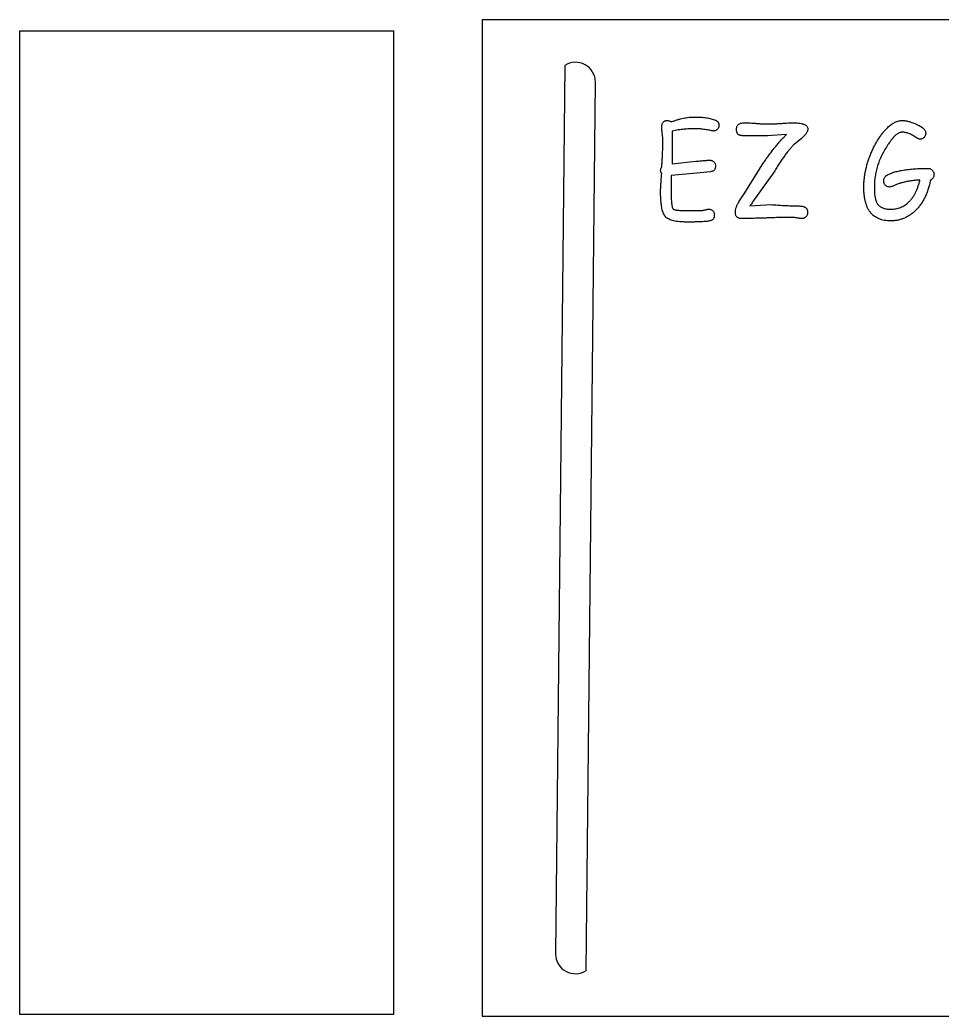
# Model space of a CAD drawing. Header units: millimetres. Extents: x -93 to 201, y -46 to 266.
# Drawn here: x -91.4 to -17.3, y 186.2 to 266.2 of the extents above; entities that cross this region are included whole.
import ezdxf

# ---------------------------------------------------------------- set-up
doc = ezdxf.new("R2010")
doc.units = ezdxf.units.MM

msp = doc.modelspace()

# ---------------------------------------------------------------- linework, layer by layer
at = {"color": 7, "linetype": 'Continuous', "lineweight": 25}
for p, q in [((-54.262, 266.214), (-54.262, 186.214)), ((200.738, 266.214), (-54.262, 266.214)), ((-91.357, 265.337), (-61.357, 265.337)), ((-91.357, 186.337), (-91.357, 265.337)), ((-61.357, 265.337), (-61.357, 186.337)), ((-47.624, 262.562), (-48.362, 191.214)), ((-45.899, 189.867), (-45.162, 261.214)), ((-38.99, 257.293), (-38.99, 254.668)), ((-31.335, 256.918), (-33.372, 256.918)), ((-29.81, 257.012), (-31.335, 256.918)), ((-28.623, 256.685), (-29.215, 256.218)), ((-38.99, 254.668), (-37.087, 254.859)), ((-33.178, 252.327), (-31.629, 254.787)), ((-37.024, 253.918), (-39.084, 253.731)), ((-39.084, 253.731), (-39.084, 252.415)), ((-35.962, 254.012), (-37.024, 253.918)), ((-30.804, 254.008), (-32.521, 251.62)), ((-33.652, 251.596), (-33.178, 252.327)), ((-32.762, 251.293), (-31.056, 251.387)), ((-38.25, 250.918), (-36.599, 250.918)), ((-61.357, 186.337), (-91.357, 186.337)), ((-54.262, 186.214), (200.738, 186.214))]:
    msp.add_line(p, q, dxfattribs=at)
for centre, start, end in [((-46.762, 261.214), 360, 122.61924), ((-46.762, 191.214), 180, 302.61924)]:
    msp.add_arc(centre, 1.6, start, end, dxfattribs=at)
for points, knots in [([(-39.084, 258.026), (-38.998, 258.057), (-38.83, 258.119), (-38.579, 258.197), (-38.336, 258.265), (-38.1, 258.321), (-37.871, 258.364), (-37.649, 258.394), (-37.434, 258.415), (-37.293, 258.417), (-37.223, 258.418)], [0, 0, 0, 0, 0.14328, 0.280726, 0.412754, 0.539545, 0.661162, 0.778772, 0.891119, 1, 1, 1, 1]), ([(-37.223, 258.418), (-37.137, 258.417), (-36.97, 258.416), (-36.725, 258.403), (-36.493, 258.385), (-36.275, 258.357), (-36.069, 258.323), (-35.878, 258.279), (-35.699, 258.228), (-35.586, 258.186), (-35.532, 258.166)], [0, 0, 0, 0, 0.149908, 0.292293, 0.427305, 0.555225, 0.676192, 0.790643, 0.897915, 1, 1, 1, 1]), ([(-39.834, 257.555), (-39.832, 257.601), (-39.83, 257.687), (-39.81, 257.806), (-39.777, 257.908), (-39.728, 257.992), (-39.666, 258.059), (-39.588, 258.104), (-39.497, 258.133), (-39.432, 258.136), (-39.397, 258.137)], [0, 0, 0, 0, 0.164762, 0.310182, 0.437174, 0.552164, 0.657272, 0.764371, 0.87571, 1, 1, 1, 1]), ([(-39.397, 258.137), (-39.368, 258.135), (-39.31, 258.133), (-39.227, 258.112), (-39.151, 258.076), (-39.106, 258.043), (-39.084, 258.026)], [0, 0, 0, 0, 0.2598256, 0.5089295, 0.7521703, 1, 1, 1, 1]), ([(-35.532, 258.166), (-35.508, 258.156), (-35.464, 258.137), (-35.404, 258.098), (-35.354, 258.054), (-35.311, 258.005), (-35.28, 257.948), (-35.255, 257.887), (-35.243, 257.82), (-35.241, 257.773), (-35.24, 257.749)], [0, 0, 0, 0, 0.13946, 0.267669, 0.389524, 0.50583, 0.623831, 0.742107, 0.868071, 1, 1, 1, 1]), ([(-35.24, 257.749), (-35.241, 257.721), (-35.244, 257.665), (-35.268, 257.585), (-35.302, 257.508), (-35.338, 257.464), (-35.356, 257.441)], [0, 0, 0, 0, 0.249827, 0.494528, 0.740626, 1, 1, 1, 1]), ([(-33.834, 257.431), (-33.832, 257.483), (-33.827, 257.58), (-33.782, 257.713), (-33.704, 257.818), (-33.632, 257.858), (-33.595, 257.879)], [0, 0, 0, 0, 0.289807, 0.541201, 0.768235, 1, 1, 1, 1]), ([(-33.595, 257.879), (-33.567, 257.89), (-33.505, 257.915), (-33.394, 257.934), (-33.261, 257.947), (-33.165, 257.949), (-33.113, 257.949)], [0, 0, 0, 0, 0.184312, 0.409918, 0.683149, 1, 1, 1, 1]), ([(-33.113, 257.949), (-33.056, 257.949), (-32.929, 257.947), (-32.721, 257.937), (-32.475, 257.923), (-32.204, 257.902), (-31.934, 257.882), (-31.687, 257.868), (-31.479, 257.858), (-31.352, 257.856), (-31.295, 257.856)], [0, 0, 0, 0, 0.094149, 0.2085, 0.343908, 0.499599, 0.656092, 0.7915, 0.905851, 1, 1, 1, 1]), ([(-31.295, 257.856), (-31.231, 257.856), (-31.089, 257.858), (-30.855, 257.868), (-30.579, 257.882), (-30.275, 257.903), (-29.971, 257.923), (-29.694, 257.938), (-29.459, 257.947), (-29.316, 257.949), (-29.252, 257.949)], [0, 0, 0, 0, 0.093804, 0.208442, 0.343236, 0.498927, 0.655333, 0.790842, 0.90548, 1, 1, 1, 1]), ([(-29.252, 257.949), (-29.163, 257.948), (-28.996, 257.946), (-28.765, 257.923), (-28.568, 257.887), (-28.406, 257.834), (-28.277, 257.766), (-28.183, 257.68), (-28.124, 257.574), (-28.118, 257.496), (-28.115, 257.457)], [0, 0, 0, 0, 0.195846, 0.366671, 0.512444, 0.636263, 0.740741, 0.831283, 0.914047, 1, 1, 1, 1]), ([(-21.693, 257.582), (-21.646, 257.626), (-21.556, 257.712), (-21.411, 257.825), (-21.266, 257.922), (-21.117, 257.999), (-20.967, 258.062), (-20.814, 258.104), (-20.659, 258.132), (-20.555, 258.135), (-20.502, 258.137)], [0, 0, 0, 0, 0.142981, 0.278346, 0.406977, 0.530862, 0.651676, 0.767896, 0.883602, 1, 1, 1, 1]), ([(-20.502, 258.137), (-20.468, 258.136), (-20.395, 258.134), (-20.283, 258.12), (-20.163, 258.097), (-20.034, 258.069), (-19.898, 258.029), (-19.755, 257.979), (-19.602, 257.925), (-19.499, 257.881), (-19.446, 257.859)], [0, 0, 0, 0, 0.094739, 0.196768, 0.307901, 0.428211, 0.557315, 0.695174, 0.842788, 1, 1, 1, 1]), ([(-19.446, 257.859), (-19.383, 257.832), (-19.264, 257.781), (-19.1, 257.694), (-18.962, 257.605), (-18.848, 257.515), (-18.759, 257.421), (-18.694, 257.326), (-18.655, 257.225), (-18.649, 257.157), (-18.646, 257.123)], [0, 0, 0, 0, 0.179386, 0.340322, 0.483785, 0.610349, 0.720852, 0.82063, 0.912184, 1, 1, 1, 1]), ([(-39.74, 256.495), (-39.741, 256.529), (-39.742, 256.603), (-39.752, 256.725), (-39.766, 256.868), (-39.787, 257.025), (-39.807, 257.182), (-39.822, 257.325), (-39.832, 257.447), (-39.833, 257.522), (-39.834, 257.555)], [0, 0, 0, 0, 0.094918, 0.209344, 0.344797, 0.5, 0.655203, 0.790656, 0.905082, 1, 1, 1, 1]), ([(-37.264, 257.481), (-37.391, 257.478), (-37.658, 257.473), (-38.073, 257.435), (-38.522, 257.379), (-38.83, 257.323), (-38.99, 257.293)], [0, 0, 0, 0, 0.219232, 0.459441, 0.718588, 1, 1, 1, 1]), ([(-35.814, 257.311), (-35.938, 257.337), (-36.182, 257.389), (-36.549, 257.44), (-36.909, 257.475), (-37.147, 257.479), (-37.264, 257.481)], [0, 0, 0, 0, 0.259397, 0.512296, 0.758593, 1, 1, 1, 1]), ([(-35.677, 257.293), (-35.698, 257.294), (-35.744, 257.296), (-35.79, 257.306), (-35.814, 257.311)], [0, 0, 0, 0, 0.464694, 1, 1, 1, 1]), ([(-35.356, 257.441), (-35.378, 257.419), (-35.421, 257.375), (-35.499, 257.327), (-35.585, 257.297), (-35.646, 257.295), (-35.677, 257.293)], [0, 0, 0, 0, 0.258761, 0.504161, 0.745646, 1, 1, 1, 1]), ([(-33.372, 256.918), (-33.409, 256.919), (-33.477, 256.921), (-33.573, 256.947), (-33.655, 256.986), (-33.721, 257.046), (-33.774, 257.119), (-33.808, 257.21), (-33.83, 257.315), (-33.833, 257.391), (-33.834, 257.431)], [0, 0, 0, 0, 0.1375747, 0.2604042, 0.372391, 0.4814515, 0.593146, 0.7130125, 0.8476166, 1, 1, 1, 1]), ([(-31.629, 254.787), (-31.549, 254.903), (-31.393, 255.132), (-31.153, 255.459), (-30.921, 255.768), (-30.691, 256.056), (-30.466, 256.324), (-30.244, 256.572), (-30.028, 256.801), (-29.881, 256.943), (-29.81, 257.012)], [0, 0, 0, 0, 0.147325, 0.288254, 0.422251, 0.550401, 0.672073, 0.787364, 0.896756, 1, 1, 1, 1]), ([(-28.115, 257.457), (-28.116, 257.429), (-28.119, 257.369), (-28.146, 257.28), (-28.187, 257.188), (-28.243, 257.093), (-28.315, 256.995), (-28.403, 256.893), (-28.506, 256.788), (-28.583, 256.72), (-28.623, 256.685)], [0, 0, 0, 0, 0.089782, 0.187443, 0.291736, 0.407855, 0.53587, 0.675883, 0.831832, 1, 1, 1, 1]), ([(-23.615, 252.779), (-23.613, 252.885), (-23.609, 253.099), (-23.584, 253.422), (-23.541, 253.746), (-23.482, 254.073), (-23.408, 254.403), (-23.315, 254.734), (-23.205, 255.068), (-23.08, 255.401), (-22.942, 255.728), (-22.792, 256.042), (-22.635, 256.34), (-22.466, 256.62), (-22.288, 256.885), (-22.099, 257.133), (-21.904, 257.368), (-21.763, 257.511), (-21.693, 257.582)], [0, 0, 0, 0, 0.06034, 0.121391, 0.183063, 0.245748, 0.30958, 0.374495, 0.440904, 0.508585, 0.57616, 0.641752, 0.705373, 0.767059, 0.827453, 0.88611, 0.943642, 1, 1, 1, 1]), ([(-21.22, 256.807), (-21.236, 256.789), (-21.271, 256.75), (-21.323, 256.686), (-21.381, 256.612), (-21.443, 256.527), (-21.513, 256.433), (-21.585, 256.328), (-21.663, 256.213), (-21.717, 256.134), (-21.744, 256.092)], [0, 0, 0, 0, 0.081846, 0.175698, 0.280381, 0.399574, 0.530658, 0.675368, 0.831048, 1, 1, 1, 1]), ([(-20.523, 257.199), (-20.551, 257.198), (-20.608, 257.196), (-20.693, 257.176), (-20.779, 257.145), (-20.866, 257.102), (-20.953, 257.045), (-21.043, 256.978), (-21.133, 256.898), (-21.19, 256.838), (-21.22, 256.807)], [0, 0, 0, 0, 0.1018022, 0.2077002, 0.317599, 0.4347262, 0.5612591, 0.6973755, 0.8425203, 1, 1, 1, 1]), ([(-19.376, 256.756), (-19.431, 256.791), (-19.538, 256.859), (-19.698, 256.95), (-19.852, 257.026), (-19.999, 257.088), (-20.138, 257.137), (-20.272, 257.173), (-20.4, 257.194), (-20.483, 257.198), (-20.523, 257.199)], [0, 0, 0, 0, 0.1579492, 0.3054283, 0.44323, 0.5707894, 0.6890655, 0.7997478, 0.9033827, 1, 1, 1, 1]), ([(-18.646, 257.123), (-18.648, 257.092), (-18.652, 257.031), (-18.678, 256.942), (-18.719, 256.858), (-18.778, 256.783), (-18.847, 256.719), (-18.924, 256.671), (-19.01, 256.641), (-19.07, 256.638), (-19.1, 256.637)], [0, 0, 0, 0, 0.125964, 0.25009, 0.37471, 0.505291, 0.634897, 0.756427, 0.876018, 1, 1, 1, 1]), ([(-39.834, 254.409), (-39.826, 254.523), (-39.812, 254.743), (-39.793, 255.061), (-39.777, 255.357), (-39.764, 255.629), (-39.753, 255.878), (-39.746, 256.104), (-39.741, 256.307), (-39.74, 256.435), (-39.74, 256.495)], [0, 0, 0, 0, 0.163773, 0.316957, 0.458156, 0.588776, 0.708121, 0.8169, 0.913721, 1, 1, 1, 1]), ([(-29.215, 256.218), (-29.275, 256.157), (-29.401, 256.029), (-29.583, 255.816), (-29.774, 255.578), (-29.97, 255.315), (-30.17, 255.024), (-30.379, 254.709), (-30.59, 254.367), (-30.732, 254.13), (-30.804, 254.008)], [0, 0, 0, 0, 0.094511, 0.196848, 0.308321, 0.428752, 0.557971, 0.696251, 0.843533, 1, 1, 1, 1]), ([(-21.744, 256.092), (-21.826, 255.963), (-21.988, 255.708), (-22.198, 255.31), (-22.374, 254.903), (-22.521, 254.488), (-22.631, 254.065), (-22.712, 253.634), (-22.762, 253.194), (-22.768, 252.898), (-22.771, 252.749)], [0, 0, 0, 0, 0.12899, 0.255471, 0.380079, 0.503447, 0.626795, 0.749851, 0.874021, 1, 1, 1, 1]), ([(-19.1, 256.637), (-19.118, 256.639), (-19.158, 256.643), (-19.223, 256.667), (-19.296, 256.706), (-19.348, 256.738), (-19.376, 256.756)], [0, 0, 0, 0, 0.1756416, 0.40029, 0.672633, 1, 1, 1, 1]), ([(-39.928, 254.11), (-39.926, 254.137), (-39.924, 254.191), (-39.906, 254.268), (-39.877, 254.342), (-39.848, 254.386), (-39.834, 254.409)], [0, 0, 0, 0, 0.253986, 0.504269, 0.748027, 1, 1, 1, 1]), ([(-37.087, 254.859), (-37.017, 254.866), (-36.884, 254.88), (-36.694, 254.897), (-36.526, 254.914), (-36.379, 254.928), (-36.254, 254.935), (-36.15, 254.943), (-36.067, 254.948), (-36.019, 254.949), (-35.999, 254.949)], [0, 0, 0, 0, 0.194141, 0.36787, 0.522782, 0.657419, 0.773021, 0.868464, 0.943664, 1, 1, 1, 1]), ([(-35.999, 254.949), (-35.966, 254.948), (-35.903, 254.946), (-35.813, 254.92), (-35.73, 254.88), (-35.657, 254.823), (-35.596, 254.754), (-35.551, 254.672), (-35.526, 254.578), (-35.523, 254.512), (-35.521, 254.478)], [0, 0, 0, 0, 0.1288328, 0.25209, 0.3713479, 0.494774, 0.6161729, 0.7381167, 0.8632499, 1, 1, 1, 1]), ([(-35.521, 254.478), (-35.523, 254.445), (-35.525, 254.382), (-35.546, 254.294), (-35.579, 254.216), (-35.63, 254.151), (-35.693, 254.098), (-35.771, 254.057), (-35.861, 254.025), (-35.927, 254.017), (-35.962, 254.012)], [0, 0, 0, 0, 0.137208, 0.261043, 0.377161, 0.487855, 0.602382, 0.721198, 0.852948, 1, 1, 1, 1]), ([(-39.834, 253.871), (-39.848, 253.89), (-39.876, 253.926), (-39.905, 253.985), (-39.924, 254.047), (-39.926, 254.089), (-39.928, 254.11)], [0, 0, 0, 0, 0.268759, 0.519106, 0.7582497, 1, 1, 1, 1]), ([(-39.928, 252.384), (-39.926, 252.494), (-39.924, 252.722), (-39.903, 253.079), (-39.872, 253.465), (-39.847, 253.733), (-39.834, 253.871)], [0, 0, 0, 0, 0.220203, 0.459388, 0.719691, 1, 1, 1, 1]), ([(-22.021, 253.306), (-22.019, 253.348), (-22.014, 253.432), (-21.965, 253.548), (-21.89, 253.652), (-21.82, 253.704), (-21.784, 253.731)], [0, 0, 0, 0, 0.25001, 0.489701, 0.733429, 1, 1, 1, 1]), ([(-21.784, 253.731), (-21.742, 253.754), (-21.657, 253.803), (-21.518, 253.864), (-21.37, 253.925), (-21.209, 253.979), (-21.039, 254.03), (-20.857, 254.075), (-20.665, 254.118), (-20.461, 254.153), (-20.247, 254.188), (-20.021, 254.215), (-19.785, 254.241), (-19.538, 254.258), (-19.28, 254.276), (-19.011, 254.285), (-18.73, 254.293), (-18.54, 254.293), (-18.443, 254.293)], [0, 0, 0, 0, 0.041959, 0.086215, 0.13328, 0.182157, 0.234442, 0.289165, 0.346608, 0.407074, 0.470352, 0.536785, 0.606098, 0.678666, 0.754165, 0.832999, 0.9148, 1, 1, 1, 1]), ([(-18.443, 254.293), (-18.412, 254.292), (-18.351, 254.288), (-18.264, 254.261), (-18.186, 254.216), (-18.118, 254.154), (-18.061, 254.08), (-18.018, 253.994), (-17.996, 253.899), (-17.992, 253.832), (-17.99, 253.798)], [0, 0, 0, 0, 0.1238421, 0.2426821, 0.3601609, 0.4835073, 0.6091453, 0.7334196, 0.8625152, 1, 1, 1, 1]), ([(-17.99, 253.798), (-17.993, 253.749), (-17.998, 253.654), (-18.055, 253.525), (-18.146, 253.417), (-18.228, 253.371), (-18.271, 253.347)], [0, 0, 0, 0, 0.262174, 0.500067, 0.740058, 1, 1, 1, 1]), ([(-21.895, 252.957), (-21.915, 252.982), (-21.954, 253.032), (-21.99, 253.119), (-22.018, 253.21), (-22.02, 253.273), (-22.021, 253.306)], [0, 0, 0, 0, 0.2524879, 0.498572, 0.7437408, 1, 1, 1, 1]), ([(-21.553, 252.793), (-21.586, 252.795), (-21.651, 252.799), (-21.743, 252.831), (-21.827, 252.884), (-21.872, 252.932), (-21.895, 252.957)], [0, 0, 0, 0, 0.251338, 0.49557, 0.738802, 1, 1, 1, 1]), ([(-21.342, 252.846), (-21.377, 252.831), (-21.444, 252.801), (-21.517, 252.796), (-21.553, 252.793)], [0, 0, 0, 0, 0.520967, 1, 1, 1, 1]), ([(-18.271, 253.347), (-18.296, 253.225), (-18.343, 252.987), (-18.44, 252.642), (-18.553, 252.315), (-18.687, 252.007), (-18.839, 251.718), (-19.01, 251.447), (-19.198, 251.194), (-19.406, 250.963), (-19.628, 250.756), (-19.86, 250.573), (-20.103, 250.42), (-20.355, 250.292), (-20.618, 250.196), (-20.891, 250.125), (-21.173, 250.083), (-21.365, 250.077), (-21.462, 250.074)], [0, 0, 0, 0, 0.074614, 0.146351, 0.21586, 0.282928, 0.34847, 0.412466, 0.475723, 0.538225, 0.599425, 0.658519, 0.715903, 0.772219, 0.82835, 0.884583, 0.94167, 1, 1, 1, 1]), ([(-19.115, 253.356), (-19.222, 253.349), (-19.431, 253.337), (-19.738, 253.3), (-20.034, 253.257), (-20.318, 253.197), (-20.591, 253.129), (-20.852, 253.046), (-21.104, 252.956), (-21.263, 252.882), (-21.342, 252.846)], [0, 0, 0, 0, 0.139244, 0.2733, 0.403527, 0.529749, 0.651999, 0.770907, 0.887033, 1, 1, 1, 1]), ([(-20.007, 251.592), (-19.955, 251.645), (-19.849, 251.753), (-19.708, 251.934), (-19.578, 252.13), (-19.461, 252.343), (-19.355, 252.573), (-19.263, 252.819), (-19.179, 253.081), (-19.137, 253.263), (-19.115, 253.356)], [0, 0, 0, 0, 0.111655, 0.226126, 0.342665, 0.463682, 0.589237, 0.720611, 0.856971, 1, 1, 1, 1]), ([(-39.507, 250.382), (-39.541, 250.423), (-39.615, 250.511), (-39.699, 250.676), (-39.77, 250.875), (-39.827, 251.11), (-39.874, 251.378), (-39.904, 251.682), (-39.926, 252.021), (-39.927, 252.259), (-39.928, 252.384)], [0, 0, 0, 0, 0.076622, 0.164352, 0.265291, 0.380524, 0.511094, 0.6574, 0.820053, 1, 1, 1, 1]), ([(-39.084, 252.415), (-39.083, 252.324), (-39.081, 252.153), (-39.077, 251.91), (-39.064, 251.696), (-39.052, 251.512), (-39.03, 251.358), (-39.009, 251.233), (-38.982, 251.136), (-38.955, 251.085), (-38.943, 251.063)], [0, 0, 0, 0, 0.199113, 0.376858, 0.532308, 0.667608, 0.780999, 0.873584, 0.946382, 1, 1, 1, 1]), ([(-21.462, 250.074), (-21.549, 250.076), (-21.718, 250.079), (-21.963, 250.113), (-22.192, 250.165), (-22.403, 250.238), (-22.598, 250.334), (-22.777, 250.45), (-22.937, 250.589), (-23.083, 250.748), (-23.208, 250.93), (-23.319, 251.132), (-23.411, 251.355), (-23.485, 251.6), (-23.543, 251.865), (-23.585, 252.15), (-23.61, 252.457), (-23.613, 252.669), (-23.615, 252.779)], [0, 0, 0, 0, 0.066039, 0.128485, 0.187476, 0.243636, 0.298183, 0.351754, 0.405114, 0.459178, 0.514817, 0.572719, 0.633375, 0.697753, 0.766473, 0.839192, 0.916929, 1, 1, 1, 1]), ([(-22.771, 252.749), (-22.77, 252.674), (-22.768, 252.527), (-22.758, 252.317), (-22.735, 252.125), (-22.707, 251.95), (-22.671, 251.792), (-22.626, 251.653), (-22.572, 251.53), (-22.527, 251.459), (-22.505, 251.425)], [0, 0, 0, 0, 0.165885, 0.320207, 0.461297, 0.590416, 0.707992, 0.81492, 0.911181, 1, 1, 1, 1]), ([(-33.928, 250.767), (-33.924, 250.826), (-33.915, 250.953), (-33.859, 251.151), (-33.772, 251.369), (-33.694, 251.517), (-33.652, 251.596)], [0, 0, 0, 0, 0.200392, 0.430522, 0.69681, 1, 1, 1, 1]), ([(-32.521, 251.62), (-32.561, 251.563), (-32.639, 251.452), (-32.722, 251.345), (-32.762, 251.293)], [0, 0, 0, 0, 0.515234, 1, 1, 1, 1]), ([(-31.056, 251.387), (-30.966, 251.379), (-30.791, 251.365), (-30.536, 251.346), (-30.298, 251.33), (-30.076, 251.317), (-29.87, 251.306), (-29.681, 251.299), (-29.509, 251.294), (-29.399, 251.293), (-29.347, 251.293)], [0, 0, 0, 0, 0.158768, 0.308023, 0.44777, 0.577164, 0.697924, 0.808354, 0.908468, 1, 1, 1, 1]), ([(-29.347, 251.293), (-29.257, 251.292), (-29.089, 251.291), (-28.856, 251.279), (-28.66, 251.263), (-28.544, 251.24), (-28.492, 251.23)], [0, 0, 0, 0, 0.315454, 0.586882, 0.814718, 1, 1, 1, 1]), ([(-28.492, 251.23), (-28.463, 251.223), (-28.41, 251.209), (-28.337, 251.173), (-28.273, 251.133), (-28.221, 251.083), (-28.18, 251.024), (-28.149, 250.957), (-28.13, 250.881), (-28.126, 250.828), (-28.124, 250.801)], [0, 0, 0, 0, 0.141702, 0.270654, 0.392896, 0.509141, 0.622144, 0.740446, 0.865828, 1, 1, 1, 1]), ([(-22.505, 251.425), (-22.479, 251.392), (-22.427, 251.325), (-22.329, 251.242), (-22.219, 251.168), (-22.091, 251.113), (-21.949, 251.066), (-21.792, 251.036), (-21.62, 251.014), (-21.5, 251.013), (-21.438, 251.012)], [0, 0, 0, 0, 0.105882, 0.212429, 0.322841, 0.43922, 0.563549, 0.698179, 0.843403, 1, 1, 1, 1]), ([(-21.438, 251.012), (-21.371, 251.013), (-21.237, 251.016), (-21.041, 251.045), (-20.851, 251.091), (-20.667, 251.154), (-20.491, 251.236), (-20.322, 251.337), (-20.158, 251.454), (-20.058, 251.545), (-20.007, 251.592)], [0, 0, 0, 0, 0.127751, 0.252921, 0.375624, 0.497006, 0.619478, 0.743039, 0.869582, 1, 1, 1, 1]), ([(-38.943, 251.063), (-38.932, 251.051), (-38.909, 251.025), (-38.857, 250.997), (-38.792, 250.973), (-38.712, 250.953), (-38.618, 250.937), (-38.509, 250.925), (-38.385, 250.921), (-38.297, 250.919), (-38.25, 250.918)], [0, 0, 0, 0, 0.065789, 0.145573, 0.240979, 0.35381, 0.485155, 0.635699, 0.80781, 1, 1, 1, 1]), ([(-36.599, 250.918), (-36.583, 250.919), (-36.546, 250.92), (-36.487, 250.93), (-36.417, 250.945), (-36.34, 250.965), (-36.263, 250.985), (-36.193, 251), (-36.134, 251.01), (-36.098, 251.011), (-36.082, 251.012)], [0, 0, 0, 0, 0.094717, 0.207202, 0.343556, 0.501388, 0.65922, 0.795574, 0.908059, 1, 1, 1, 1]), ([(-36.082, 251.012), (-36.046, 251.011), (-35.976, 251.008), (-35.879, 250.987), (-35.797, 250.948), (-35.73, 250.894), (-35.677, 250.825), (-35.641, 250.74), (-35.618, 250.641), (-35.616, 250.571), (-35.615, 250.533)], [0, 0, 0, 0, 0.143609, 0.271059, 0.385564, 0.495666, 0.606098, 0.723266, 0.852578, 1, 1, 1, 1]), ([(-35.615, 250.533), (-35.616, 250.502), (-35.618, 250.443), (-35.636, 250.36), (-35.665, 250.287), (-35.705, 250.222), (-35.759, 250.167), (-35.825, 250.125), (-35.901, 250.09), (-35.957, 250.076), (-35.987, 250.069)], [0, 0, 0, 0, 0.14131, 0.269512, 0.387984, 0.501642, 0.617203, 0.735166, 0.860402, 1, 1, 1, 1]), ([(-33.418, 250.262), (-33.458, 250.263), (-33.533, 250.264), (-33.638, 250.29), (-33.728, 250.33), (-33.803, 250.385), (-33.86, 250.459), (-33.899, 250.548), (-33.925, 250.653), (-33.927, 250.728), (-33.928, 250.767)], [0, 0, 0, 0, 0.146318, 0.274616, 0.391801, 0.501159, 0.611599, 0.727162, 0.85546, 1, 1, 1, 1]), ([(-28.124, 250.801), (-28.124, 250.76), (-28.125, 250.682), (-28.151, 250.571), (-28.195, 250.472), (-28.242, 250.419), (-28.266, 250.392)], [0, 0, 0, 0, 0.27354, 0.523481, 0.763514, 1, 1, 1, 1]), ([(-37.767, 249.981), (-37.875, 249.982), (-38.081, 249.983), (-38.375, 250.002), (-38.638, 250.034), (-38.872, 250.077), (-39.076, 250.131), (-39.249, 250.2), (-39.394, 250.28), (-39.471, 250.349), (-39.507, 250.382)], [0, 0, 0, 0, 0.177512, 0.338469, 0.484101, 0.614046, 0.728997, 0.830257, 0.920207, 1, 1, 1, 1]), ([(-35.987, 250.069), (-36.026, 250.061), (-36.114, 250.045), (-36.262, 250.029), (-36.439, 250.012), (-36.647, 250.002), (-36.884, 249.991), (-37.152, 249.986), (-37.449, 249.981), (-37.658, 249.981), (-37.767, 249.981)], [0, 0, 0, 0, 0.0666867, 0.1502017, 0.2499652, 0.3667472, 0.4998904, 0.6493678, 0.8160705, 1, 1, 1, 1]), ([(-29.37, 250.356), (-29.43, 250.356), (-29.556, 250.356), (-29.757, 250.352), (-29.978, 250.351), (-30.22, 250.343), (-30.484, 250.339), (-30.769, 250.328), (-31.075, 250.321), (-31.395, 250.308), (-31.715, 250.299), (-32.02, 250.288), (-32.305, 250.282), (-32.568, 250.273), (-32.81, 250.27), (-33.032, 250.264), (-33.232, 250.264), (-33.358, 250.262), (-33.418, 250.262)], [0, 0, 0, 0, 0.044141, 0.093715, 0.148353, 0.208069, 0.273212, 0.343798, 0.419448, 0.500184, 0.580908, 0.656569, 0.726784, 0.791935, 0.851644, 0.906288, 0.955857, 1, 1, 1, 1]), ([(-28.598, 250.262), (-28.622, 250.263), (-28.676, 250.264), (-28.765, 250.274), (-28.87, 250.289), (-28.985, 250.309), (-29.1, 250.329), (-29.204, 250.344), (-29.293, 250.353), (-29.346, 250.355), (-29.37, 250.356)], [0, 0, 0, 0, 0.092281, 0.207619, 0.342539, 0.500928, 0.657461, 0.792381, 0.907719, 1, 1, 1, 1]), ([(-28.266, 250.392), (-28.289, 250.372), (-28.334, 250.332), (-28.415, 250.291), (-28.504, 250.267), (-28.567, 250.264), (-28.598, 250.262)], [0, 0, 0, 0, 0.24734, 0.490604, 0.738944, 1, 1, 1, 1])]:
    msp.add_open_spline(points, degree=3, knots=knots, dxfattribs=at)

doc.saveas('drawing.dxf')
